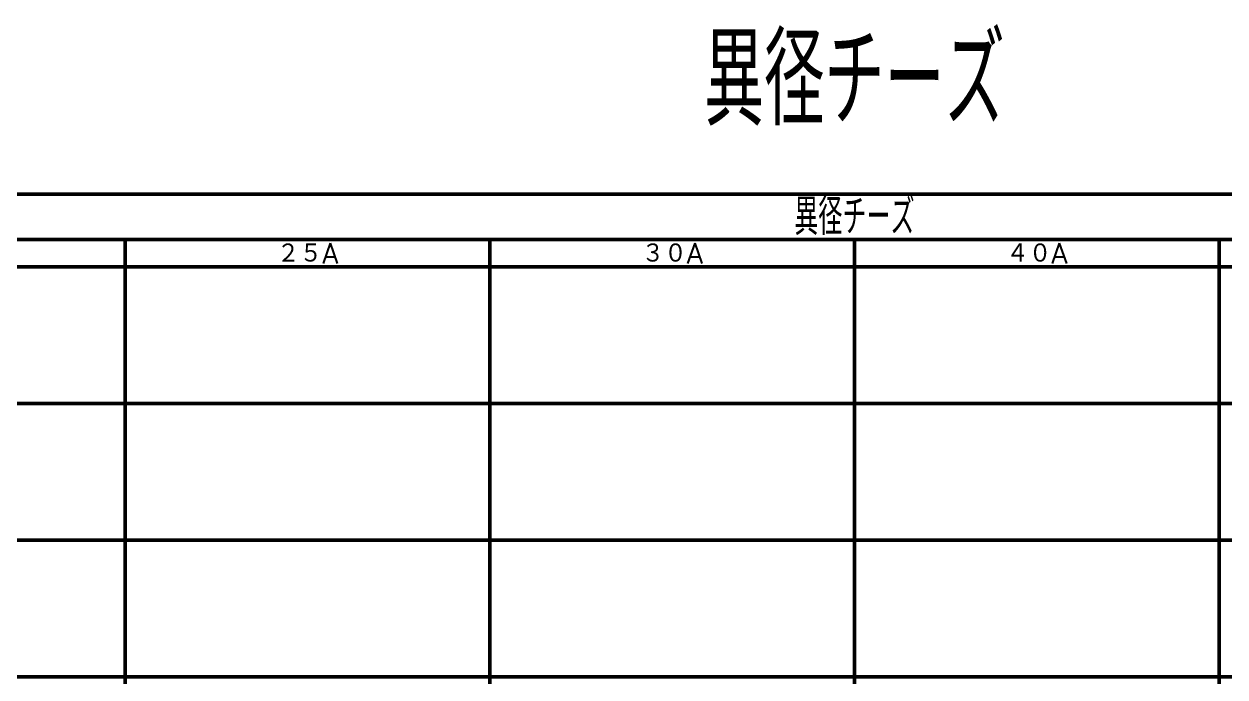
# Model space of a CAD drawing. Header units: millimetres. Extents: x 1711 to 90196, y -23291 to 8516.
# Drawn here: x 26467 to 29102, y 548 to 1981 of the extents above; entities that cross this region are included whole.
import ezdxf

# ---------------------------------------------------------------- set-up
doc = ezdxf.new("R2010")
doc.units = ezdxf.units.MM
doc.layers.add('line', color=153, linetype='Continuous', lineweight=50)
doc.layers.add('TEXT', color=7, linetype='Continuous')
doc.styles.get("Standard").update_dxf_attribs({"font": 'romans.shx', "bigfont": 'extfont.shx'})

# ---------------------------------------------------------------- blocks, each defined once
blk = doc.blocks.new('A$C6aa1e4fd')
at = {"layer": 'line'}
for p, q in [((60, 0), (17081.2, 0)), ((2671.7, -100), (17081.2, -100)), ((5071.7, -100), (5071.7, -8135.9)), ((5871.7, -100), (5871.7, -8135.9)), ((6671.7, -100), (6671.7, -8135.9)), ((7471.7, -100), (7471.7, -8135.9)), ((60, -160), (17081.2, -160)), ((60, -460), (17081.2, -460)), ((60, -760), (17081.2, -760)), ((60, -1060), (17081.2, -1060))]:
    blk.add_line(p, q, dxfattribs=at)
at = {"layer": 'line', "attachment_point": 5}
for s, insert, char_height in [('{\\W0.6;異径チーズ}', (6671.7, -50), 80), ('２５A', (5471.7, -130), 45), ('３０A', (6271.7, -130), 45), ('４０A', (7071.7, -130), 45)]:
    blk.add_mtext(s, dxfattribs=dict(at, insert=insert, char_height=char_height))

msp = doc.modelspace()

# ---------------------------------------------------------------- block references
at = {"layer": 'line', "linetype": 'ByBlock'}
msp.add_blockref('A$C6aa1e4fd', (21617.1739, 1607.5677), dxfattribs=at)

# ---------------------------------------------------------------- texts
at = {"layer": 'TEXT', "color": 6, "insert": (28288.8892, 1857.5677), "char_height": 200, "attachment_point": 5}
msp.add_mtext('{\\W0.6;異径チーズ}', dxfattribs=at)

doc.saveas('drawing.dxf')
